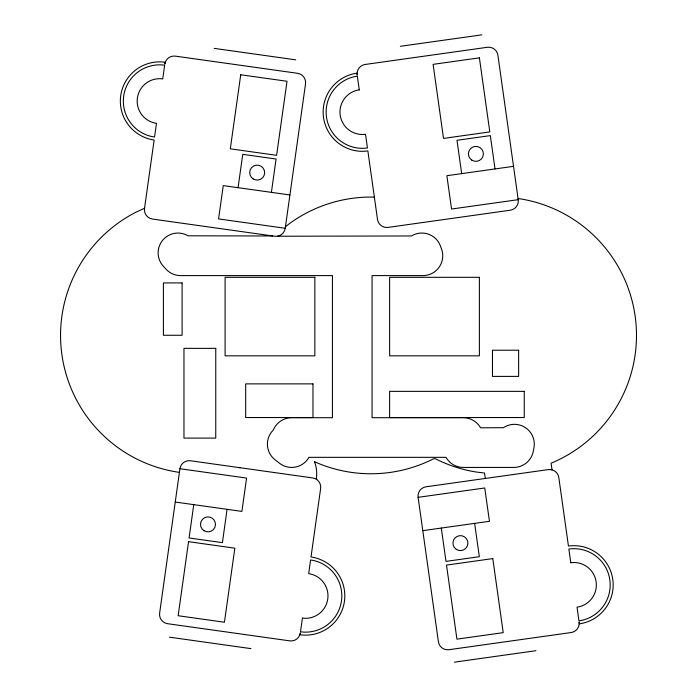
<?xml version="1.0" encoding="UTF-8"?>
<svg xmlns="http://www.w3.org/2000/svg" width="697" height="697" viewBox="0 0 697 697"><rect width="100%" height="100%" fill="white"/><g stroke="black" fill="none" stroke-linecap="round" stroke-linejoin="round"><path stroke-width="1.05" d="M179.931 468.715L159.63 613.133A9.349 9.349 0 0 0 167.585 623.693L289.786 640.865A9.349 9.349 0 0 0 300.346 632.911L300.085 634.758A39.267 39.267 0 0 0 344.431 601.345A39.267 39.267 0 0 0 311.01 556.999L320.637 488.492A9.349 9.349 0 0 0 312.683 477.933L190.49 460.761A9.349 9.349 0 0 0 179.931 468.715L246.581 478.081L241.894 511.406L175.243 502.04M238.069 187.676L242.756 154.342L276.082 159.029L271.403 192.355M193.757 504.645L189.079 537.971L222.404 542.658L227.083 509.324M277.598 236.187A9.349 9.349 0 0 0 285.23 228.285L305.53 83.867A9.349 9.349 0 0 0 297.567 73.307L175.374 56.135A9.349 9.349 0 0 0 164.814 64.089L165.076 62.242A39.267 39.267 0 0 0 120.729 95.655A39.267 39.267 0 0 0 154.142 140.001L144.514 208.508A9.349 9.349 0 0 0 152.477 219.067L274.67 236.239L411.465 235.969A19.821 19.821 0 0 1 440.426 245.971L441.515 248.899A19.821 19.821 0 0 1 422.931 275.603L372.076 275.603L372.076 417.703L463.313 417.703A19.821 19.821 0 0 1 479.789 426.512L480.564 427.801L503.434 427.688A19.821 19.821 0 0 1 533.919 447.971A55.83 55.83 0 0 1 532.769 453.338A19.821 19.821 0 0 1 513.794 467.434L463.313 467.434A19.821 19.821 0 0 1 446.838 458.626L446.063 457.337L308.928 457.337L308.222 458.521A19.821 19.821 0 0 1 279.488 463.244L275.036 459.776A19.821 19.821 0 0 1 272.867 430.485L273.363 429.936A19.821 19.821 0 0 1 291.677 417.703L332.434 417.703L332.434 275.603L180.619 275.603A19.821 19.821 0 0 1 165.991 269.164L163.316 266.237A19.821 19.821 0 0 1 188.042 235.813L272.727 235.969M285.448 226.769L289.612 223.476A138.355 138.355 0 0 1 370.935 197.059L374.367 197.19M144.558 208.246L136.115 212.132A138.355 138.355 0 0 0 177.282 472.069L179.425 472.322M239.419 467.635L239.995 467.713M400.366 46.298L481.827 34.85M513.523 166.339L446.873 175.705L451.551 209.03L518.211 199.664L497.911 55.246A9.349 9.349 0 0 0 487.351 47.291L365.158 64.464A9.349 9.349 0 0 0 357.204 75.023L356.942 73.168A39.267 39.267 0 0 0 323.521 117.514A39.267 39.267 0 0 0 367.868 150.935L377.495 219.442A9.349 9.349 0 0 0 388.055 227.396L510.256 210.224A9.349 9.349 0 0 0 518.211 199.664M418.113 497.336A9.349 9.349 0 0 1 426.067 486.776L548.269 469.604L551.188 469.656A9.349 9.349 0 0 1 558.82 477.558L568.447 546.065A39.267 39.267 0 0 1 612.794 579.486A39.267 39.267 0 0 1 579.381 623.832L579.12 621.977A9.349 9.349 0 0 1 571.165 632.536L448.964 649.709A9.349 9.349 0 0 1 438.404 641.754L418.113 497.336L484.763 487.97L489.451 521.295L422.791 530.661M454.488 662.15L535.958 650.702M518.054 198.558L519.718 198.758A138.337 138.337 0 0 1 551.092 463.209L552.033 469.874L551.188 469.656M214.223 48.381L295.694 59.829M289.917 194.96L223.258 185.594L218.579 218.919L285.23 228.285M169.467 637.171L250.937 648.619M316.743 479.536L316.386 478.49A33.656 33.656 0 0 0 314.678 462.224L314.399 461.58L317.989 463.235A138.355 138.355 0 0 0 433.752 458.687L435.259 458.687A138.337 138.337 0 0 0 476.443 472.061L484.502 473.019L485.312 478.456M495.009 168.935L490.331 135.61L456.997 140.297L461.684 173.623M474.64 523.377L479.318 556.703L445.993 561.39L441.306 528.065M156.485 123.343L154.56 137.039A36.27 36.27 0 0 1 123.691 96.073A36.27 36.27 0 0 1 164.658 65.204L162.732 78.909A22.435 22.435 0 0 0 137.396 97.998A22.435 22.435 0 0 0 156.485 123.343M240.726 74.762L230.315 148.818L276.604 155.326L287.016 81.27L240.726 74.762M188.556 541.674L178.144 615.73L224.434 622.238L234.845 548.182L188.556 541.674M302.428 618.091L300.503 631.796A36.27 36.27 0 0 0 341.469 600.927A36.27 36.27 0 0 0 310.601 559.961L308.675 573.657A22.435 22.435 0 0 1 327.764 599.002A22.435 22.435 0 0 1 302.428 618.091M479.397 57.851L433.107 64.351L443.519 138.415L489.808 131.907L479.397 57.851M492.796 558.585L446.516 565.093L456.918 639.149L503.208 632.649L492.796 558.585M314.844 277.31L225.105 277.31L225.105 355.836L314.844 355.836L314.844 277.31M479.379 277.31L389.632 277.31L389.632 355.836L479.379 355.836L479.379 277.31M182.1 282.921L163.403 282.921L163.403 335.266L182.1 335.266L182.1 282.921M215.756 348.352L183.964 348.352L183.964 438.099L215.756 438.099L215.756 348.352M518.638 350.225L492.465 350.225L492.465 376.397L518.638 376.397L518.638 350.225M312.979 383.881L245.666 383.881L245.666 417.538L312.979 417.538L312.979 383.881M524.249 391.357L389.632 391.357L389.632 417.538L524.249 417.538L524.249 391.357M570.791 562.732L568.865 549.027A36.27 36.27 0 0 1 609.831 579.904A36.27 36.27 0 0 1 578.963 620.87L577.038 607.165A22.435 22.435 0 0 0 596.135 581.829A22.435 22.435 0 0 0 570.791 562.732M359.277 89.835L357.352 76.13A36.27 36.27 0 0 0 326.484 117.096A36.27 36.27 0 0 0 367.45 147.973L365.524 134.268A22.435 22.435 0 0 1 340.188 115.171A22.435 22.435 0 0 1 359.277 89.835M456.317 549.375A7.475 7.475 0 0 0 467.887 543.547A7.475 7.475 0 0 0 457.049 536.446A7.475 7.475 0 0 0 456.317 549.375M203.968 530.705A7.475 7.475 0 0 0 215.451 524.702A7.475 7.475 0 0 0 204.509 517.766A7.475 7.475 0 0 0 203.968 530.705M471.799 160.127A7.475 7.475 0 0 0 483.369 154.298A7.475 7.475 0 0 0 472.531 147.198A7.475 7.475 0 0 0 471.799 160.127M253.177 178.929A7.475 7.475 0 0 0 264.651 172.917A7.475 7.475 0 0 0 253.717 165.982A7.475 7.475 0 0 0 253.177 178.929"/></g></svg>
